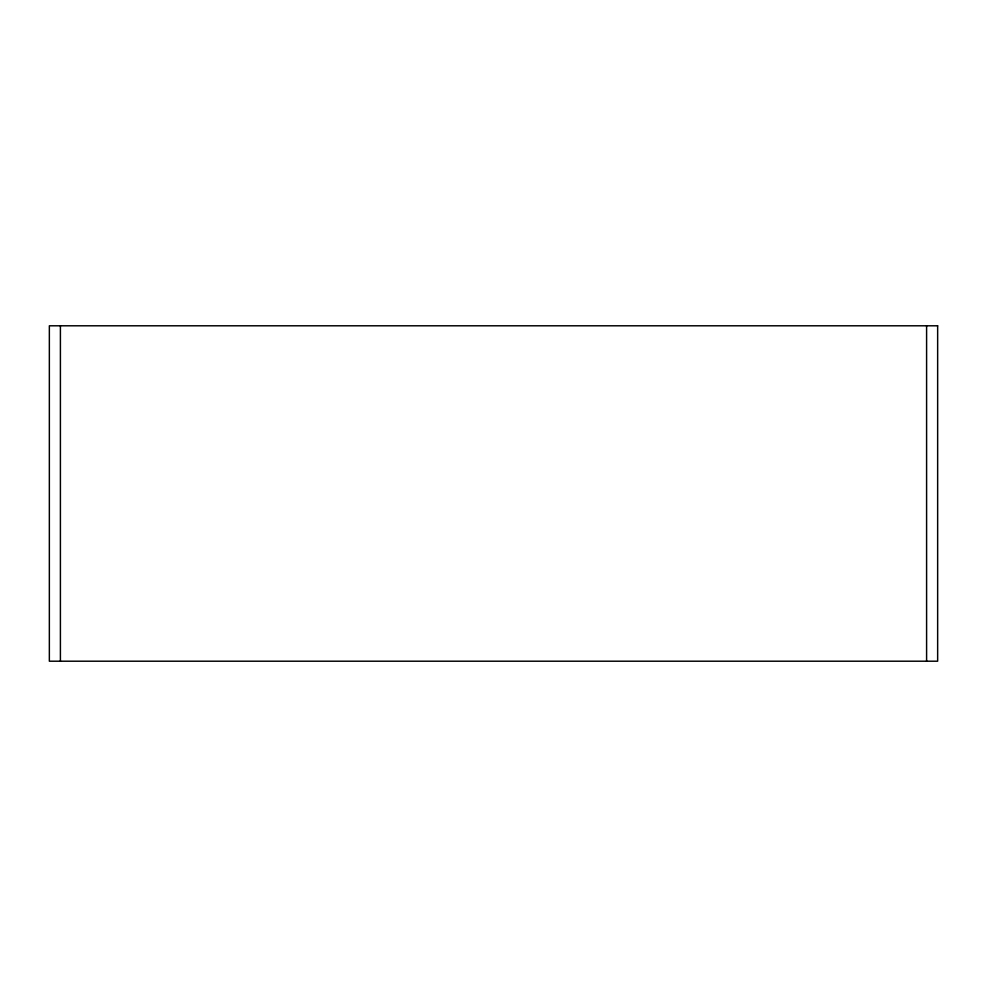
<?xml version="1.0" encoding="UTF-8"?>
<svg xmlns="http://www.w3.org/2000/svg" width="987" height="987" viewBox="0 0 987 987"><rect width="100%" height="100%" fill="white"/><g stroke="black" fill="none" stroke-linecap="round" stroke-linejoin="round"><path stroke-width="1.48" d="M926.596 325.796L926.596 661.204M60.404 325.796L60.404 661.204M937.65 325.796L49.35 325.796L49.35 661.204L937.65 661.204L937.65 325.796"/></g></svg>
